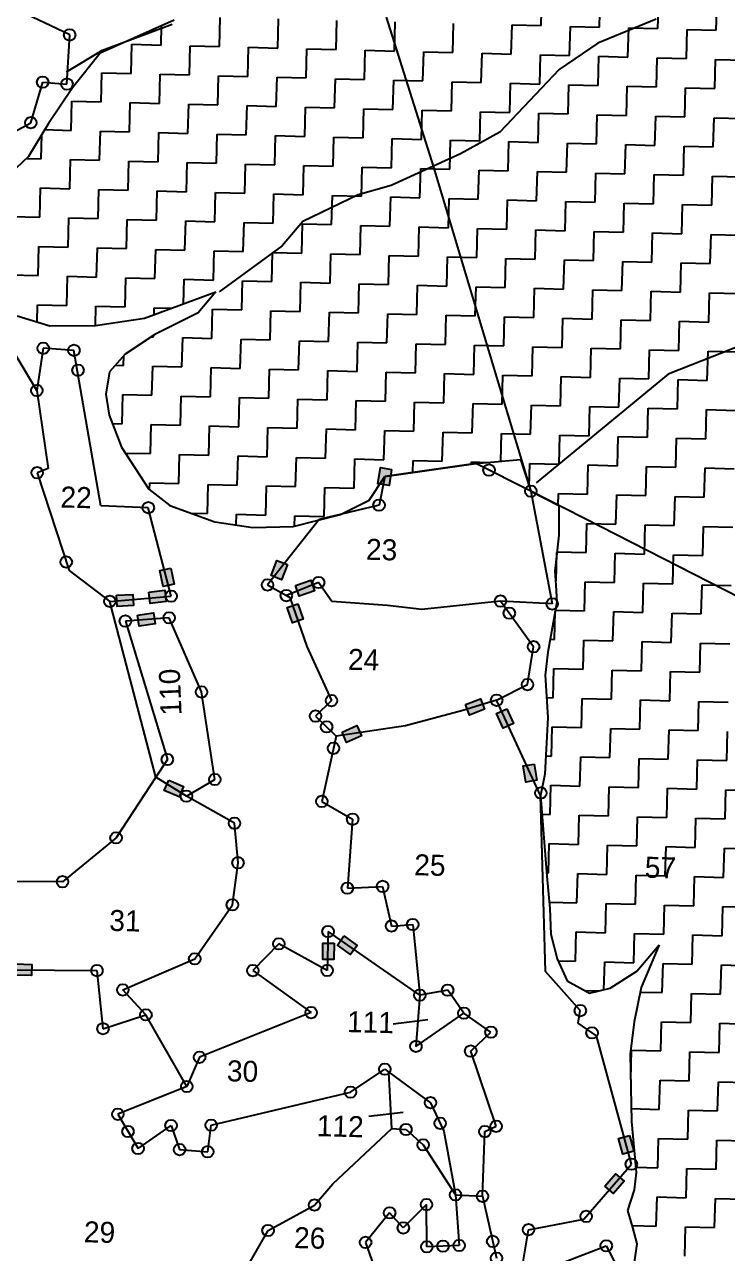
# Model space of a CAD drawing. Header units: metres. Extents: x 295068 to 298038, y 2018465 to 2021372.
# Drawn here: x 296650 to 296952, y 2020341 to 2020870 of the extents above; entities that cross this region are included whole.
import ezdxf
from ezdxf.enums import TextEntityAlignment as Align

# ---------------------------------------------------------------- set-up
doc = ezdxf.new("R2010")
doc.units = ezdxf.units.M
doc.header["$MEASUREMENT"] = 0
for name, color, linetype in [('LINE_WATER', 4, 'Continuous'), ('POLY_HATCH', 12, 'Continuous'), ('POLY_PARCEL', 6, 'Continuous'), ('TEXT_PARCEL', 7, 'Continuous')]:
    doc.layers.add(name, color=color, linetype=linetype)
doc.styles.get("Standard").update_dxf_attribs({"font": 'simplex.shx'})
doc.styles.add('TEXT_MAP', font='', dxfattribs={"height": 2.5})
doc.styles.get('TEXT_MAP').set_extended_font_data('Kruti Dev 050')
doc.dimstyles.get("Standard").update_dxf_attribs({"dimtxt": 0.18, "dimasz": 0.18, "dimexe": 0.18, "dimexo": 0.0625, "dimgap": 0.09, "dimtad": 0, "dimtih": 1, "dimtoh": 1, "dimdec": 4, "dimzin": 0, "dimdsep": 46, "dimtxsty": 'Standard', "dimcen": 0.09, "dimadec": 0, "dimazin": 0, "dimtfac": 1, "dimtdec": 4, "dimtofl": 0, "dimtmove": 0, "dimatfit": 3, "dimfxl": 1, "dimtolj": 1, "dimtzin": 0, "dimarcsym": 0})

msp = doc.modelspace()

# ---------------------------------------------------------------- hatches: boundary and pattern name
for points in [[(296801.8, 2020672.24), (296806.58, 2020671.49), (296807.67, 2020678.4), (296802.89, 2020679.15)], [(296755.82, 2020632.64), (296760.34, 2020630.9), (296762.86, 2020637.43), (296758.34, 2020639.17)], [(296709.31, 2020627.98), (296714.06, 2020628.94), (296712.67, 2020635.8), (296707.93, 2020634.84)], [(296710.63, 2020621.52), (296710.07, 2020626.32), (296703.12, 2020625.51), (296703.68, 2020620.7)], [(296774.49, 2020626.17), (296772.89, 2020630.74), (296766.28, 2020628.42), (296767.89, 2020623.86)], [(296696.54, 2020619.75), (296696.25, 2020624.59), (296689.27, 2020624.17), (296689.55, 2020619.34)], [(296705.88, 2020611.86), (296705.17, 2020616.65), (296698.25, 2020615.63), (296698.95, 2020610.84)], [(296765.09, 2020612.3), (296769.66, 2020613.89), (296767.36, 2020620.5), (296762.79, 2020618.91)], [(296847.72, 2020575.13), (296845.99, 2020579.65), (296839.45, 2020577.15), (296841.18, 2020572.62)], [(296855.79, 2020566.97), (296860.18, 2020568.99), (296857.26, 2020575.35), (296852.87, 2020573.33)], [(296794.69, 2020563.62), (296792.78, 2020568.07), (296786.35, 2020565.32), (296788.25, 2020560.87)], [(296865.49, 2020543.79), (296870.27, 2020544.57), (296869.15, 2020551.48), (296864.37, 2020550.7)], [(296716.24, 2020537.42), (296718.15, 2020541.87), (296711.72, 2020544.63), (296709.81, 2020540.18)], [(296778.04, 2020467.39), (296782.88, 2020467.34), (296782.96, 2020474.34), (296778.12, 2020474.39)], [(296790.05, 2020469.49), (296792.87, 2020473.42), (296787.19, 2020477.5), (296784.37, 2020473.56)], [(296652.59, 2020460.42), (296652.73, 2020465.26), (296645.73, 2020465.46), (296645.59, 2020460.62)], [(296907.26, 2020383.52), (296911.93, 2020384.79), (296910.1, 2020391.54), (296905.43, 2020390.27)], [(296907.77, 2020371.89), (296904.11, 2020375.07), (296899.53, 2020369.78), (296903.18, 2020366.61)]]:
    msp.add_hatch(color=256).paths.add_polyline_path(points)

# ---------------------------------------------------------------- linework, layer by layer
for points in [[(296807.67, 2020678.4), (296806.58, 2020671.49), (296801.8, 2020672.24), (296802.89, 2020679.15)], [(296762.86, 2020637.43), (296760.34, 2020630.9), (296755.82, 2020632.64), (296758.34, 2020639.17)], [(296712.67, 2020635.8), (296714.06, 2020628.94), (296709.31, 2020627.98), (296707.93, 2020634.84)], [(296703.12, 2020625.51), (296710.07, 2020626.32), (296710.63, 2020621.52), (296703.68, 2020620.7)], [(296766.28, 2020628.42), (296772.89, 2020630.74), (296774.49, 2020626.17), (296767.89, 2020623.86)], [(296689.27, 2020624.17), (296696.25, 2020624.59), (296696.54, 2020619.75), (296689.55, 2020619.34)], [(296698.25, 2020615.63), (296705.17, 2020616.65), (296705.88, 2020611.86), (296698.95, 2020610.84)], [(296767.36, 2020620.5), (296769.66, 2020613.89), (296765.09, 2020612.3), (296762.79, 2020618.91)], [(296839.45, 2020577.15), (296845.99, 2020579.65), (296847.72, 2020575.13), (296841.18, 2020572.62)], [(296857.26, 2020575.35), (296860.18, 2020568.99), (296855.79, 2020566.97), (296852.87, 2020573.33)], [(296786.35, 2020565.32), (296792.78, 2020568.07), (296794.69, 2020563.62), (296788.25, 2020560.87)], [(296869.15, 2020551.48), (296870.27, 2020544.57), (296865.49, 2020543.79), (296864.37, 2020550.7)], [(296711.72, 2020544.63), (296718.15, 2020541.87), (296716.24, 2020537.42), (296709.81, 2020540.18)], [(296782.96, 2020474.34), (296782.88, 2020467.34), (296778.04, 2020467.39), (296778.12, 2020474.39)], [(296787.19, 2020477.5), (296792.87, 2020473.42), (296790.05, 2020469.49), (296784.37, 2020473.56)], [(296645.73, 2020465.46), (296652.73, 2020465.26), (296652.59, 2020460.42), (296645.59, 2020460.62)], [(296910.1, 2020391.54), (296911.93, 2020384.79), (296907.26, 2020383.52), (296905.43, 2020390.27)], [(296899.53, 2020369.78), (296904.11, 2020375.07), (296907.77, 2020371.89), (296903.18, 2020366.61)]]:
    msp.add_lwpolyline(points, close=True)
for centre in [(296669.09, 2020865.43), (296657.47, 2020845.09), (296667.92, 2020844.28), (296652.39, 2020827.66), (296657.71, 2020730.52), (296670.93, 2020729.64), (296672.67, 2020721.07), (296654.93, 2020712.34), (296655.08, 2020676.96), (296849.66, 2020678.1), (296867.62, 2020668.99), (296702.93, 2020661.9), (296802.29, 2020662.97), (296667.61, 2020638.51), (296776.28, 2020629.69), (296712.79, 2020623.83), (296754.28, 2020628.63), (296762.38, 2020624.06), (296686.41, 2020621.58), (296854.58, 2020621.71), (296876.83, 2020620.46), (296693.08, 2020613.08), (296711.9, 2020614.47), (296858.39, 2020616.46), (296868.83, 2020602.04), (296725.86, 2020582.56), (296866.23, 2020585.72), (296781.81, 2020578.85), (296852.93, 2020578.98), (296774.96, 2020572.18), (296779.71, 2020567.52), (296782.7, 2020558.31), (296711.14, 2020553.48), (296731.56, 2020544.85), (296871.95, 2020539.06), (296719.34, 2020537.69), (296777.66, 2020535.46), (296740.04, 2020526.02), (296790.93, 2020527.74), (296689.07, 2020519.74), (296741.57, 2020509.03), (296665.97, 2020500.87), (296788.65, 2020498.12), (296803.83, 2020498.86), (296739.14, 2020490.93), (296807.64, 2020481.8), (296816.8, 2020482.43), (296780.33, 2020479.43), (296780.33, 2020479.43), (296759.14, 2020474.15), (296722.94, 2020467.67), (296680.85, 2020462.59), (296747.98, 2020462.6), (296779.95, 2020462.68), (296692, 2020454.26), (296819.87, 2020452.03), (296831.84, 2020454.18), (296773.08, 2020444.5), (296838.86, 2020444.3), (296888.96, 2020445.36), (296701.92, 2020443.55), (296683.43, 2020437.59), (296850.49, 2020436.09), (296894.01, 2020435.81), (296818.18, 2020429.99), (296841.76, 2020427.97), (296725.02, 2020425.29), (296804.8, 2020420.17), (296719.54, 2020412.71), (296789.98, 2020410.25), (296824.44, 2020405.73), (296689.81, 2020400.75), (296730.03, 2020396.08), (296828.59, 2020396.87), (296694.21, 2020393.3), (296712.74, 2020395.92), (296813.9, 2020394.16), (296847.84, 2020393.28), (296852.75, 2020395.58), (296698.53, 2020385.99), (296716.41, 2020385.53), (296821.31, 2020387.61), (296728.52, 2020384.61), (296910.93, 2020379.24), (296835.24, 2020366.08), (296846.82, 2020365.44), (296774.49, 2020361.68), (296822.7, 2020361.86), (296806.84, 2020358.33), (296891.45, 2020356.78), (296754.5, 2020350.68), (296812.74, 2020351.81), (296866.63, 2020351.06), (296796.5, 2020345.57), (296822.84, 2020343.68), (296829.82, 2020343.95), (296836.8, 2020344.23), (296851.25, 2020346.02), (296900.13, 2020344.08), (296852.89, 2020338.82)]:
    msp.add_circle(centre, 2.48)
at = {"layer": 'LINE_WATER'}
for p, q in [((296683.27, 2020858.85), (296713.2, 2020870.11)), ((296921.6, 2020872.21), (296896.51, 2020861.9)), ((296667.72, 2020849.54), (296683.27, 2020858.85)), ((296896.51, 2020861.9), (296879.85, 2020850.6)), ((296879.85, 2020850.6), (296854.32, 2020823.58)), ((296854.32, 2020823.58), (296837.34, 2020814.21)), ((296837.34, 2020814.21), (296807.54, 2020800.56)), ((296793.28, 2020796.57), (296769.5, 2020785.16)), ((296807.54, 2020800.56), (296793.28, 2020796.57)), ((296769.5, 2020785.16), (296760.61, 2020774.62)), ((296760.61, 2020774.62), (296733.5, 2020754.89)), ((296968.48, 2020735.91), (296926.8, 2020719.33)), ((296926.8, 2020719.33), (296869.97, 2020672.56))]:
    msp.add_line(p, q, dxfattribs=at)
at = {"layer": 'POLY_HATCH', "linetype": 'Continuous'}
for p, q in [((296872.11, 2020869.45), (296872.43, 2020882.01)), ((296897.24, 2020868.8), (296897.56, 2020881.36)), ((296922.37, 2020868.15), (296922.7, 2020880.72)), ((296947.51, 2020867.5), (296947.83, 2020880.07)), ((296708.41, 2020861.09), (296708.63, 2020869.38)), ((296733.55, 2020860.44), (296733.87, 2020873.01)), ((296758.68, 2020859.8), (296759.01, 2020872.36)), ((296783.82, 2020859.15), (296784.14, 2020871.71)), ((296808.95, 2020858.5), (296809.27, 2020871.07)), ((296834.08, 2020857.85), (296834.41, 2020870.42)), ((296859.22, 2020857.2), (296859.54, 2020869.77)), ((296859.54, 2020869.77), (296872.11, 2020869.45)), ((296884.35, 2020856.55), (296884.67, 2020869.12)), ((296884.67, 2020869.12), (296897.24, 2020868.8)), ((296909.48, 2020855.91), (296909.81, 2020868.47)), ((296909.81, 2020868.47), (296922.37, 2020868.15)), ((296934.62, 2020855.26), (296934.94, 2020867.82)), ((296934.94, 2020867.82), (296947.51, 2020867.5)), ((296695.52, 2020848.85), (296695.85, 2020861.42)), ((296695.85, 2020861.42), (296708.41, 2020861.09)), ((296720.66, 2020848.2), (296720.98, 2020860.77)), ((296720.98, 2020860.77), (296733.55, 2020860.44)), ((296745.79, 2020847.55), (296746.12, 2020860.12)), ((296746.12, 2020860.12), (296758.68, 2020859.8)), ((296770.92, 2020846.9), (296771.25, 2020859.47)), ((296771.25, 2020859.47), (296783.82, 2020859.15)), ((296796.06, 2020846.26), (296796.38, 2020858.82)), ((296796.38, 2020858.82), (296808.95, 2020858.5)), ((296821.19, 2020845.61), (296821.52, 2020858.18)), ((296821.52, 2020858.18), (296834.08, 2020857.85)), ((296846.32, 2020844.96), (296846.65, 2020857.53)), ((296846.65, 2020857.53), (296859.22, 2020857.2)), ((296871.46, 2020844.31), (296871.78, 2020856.88)), ((296871.78, 2020856.88), (296884.35, 2020856.55)), ((296896.59, 2020843.66), (296896.92, 2020856.23)), ((296896.92, 2020856.23), (296909.48, 2020855.91)), ((296921.72, 2020843.02), (296922.05, 2020855.58)), ((296922.05, 2020855.58), (296934.62, 2020855.26)), ((296946.86, 2020842.37), (296947.18, 2020854.93)), ((296947.18, 2020854.93), (296959.75, 2020854.61)), ((296682.63, 2020836.61), (296682.96, 2020849.17)), ((296682.96, 2020849.17), (296695.52, 2020848.85)), ((296707.77, 2020835.96), (296708.09, 2020848.53)), ((296708.09, 2020848.53), (296720.66, 2020848.2)), ((296732.9, 2020835.31), (296733.22, 2020847.88)), ((296733.22, 2020847.88), (296745.79, 2020847.55)), ((296758.03, 2020834.66), (296758.36, 2020847.23)), ((296758.36, 2020847.23), (296770.92, 2020846.9)), ((296783.17, 2020834.01), (296783.49, 2020846.58)), ((296783.49, 2020846.58), (296796.06, 2020846.26)), ((296808.3, 2020833.37), (296808.62, 2020845.93)), ((296808.62, 2020845.93), (296821.19, 2020845.61)), ((296833.43, 2020832.72), (296833.76, 2020845.28)), ((296833.76, 2020845.28), (296846.32, 2020844.96)), ((296858.57, 2020832.07), (296858.89, 2020844.64)), ((296858.89, 2020844.64), (296871.46, 2020844.31)), ((296883.7, 2020831.42), (296884.02, 2020843.99)), ((296884.02, 2020843.99), (296896.59, 2020843.66)), ((296908.83, 2020830.77), (296909.16, 2020843.34)), ((296909.16, 2020843.34), (296921.72, 2020843.02)), ((296933.97, 2020830.12), (296934.29, 2020842.69)), ((296934.29, 2020842.69), (296946.86, 2020842.37)), ((296669.74, 2020824.36), (296670.07, 2020836.93)), ((296670.07, 2020836.93), (296682.63, 2020836.61)), ((296694.88, 2020823.72), (296695.2, 2020836.28)), ((296695.2, 2020836.28), (296707.77, 2020835.96)), ((296720.01, 2020823.07), (296720.33, 2020835.63)), ((296720.33, 2020835.63), (296732.9, 2020835.31)), ((296745.14, 2020822.42), (296745.47, 2020834.99)), ((296745.47, 2020834.99), (296758.03, 2020834.66)), ((296770.28, 2020821.77), (296770.6, 2020834.34)), ((296770.6, 2020834.34), (296783.17, 2020834.01)), ((296795.41, 2020821.12), (296795.73, 2020833.69)), ((296795.73, 2020833.69), (296808.3, 2020833.37)), ((296820.54, 2020820.47), (296820.87, 2020833.04)), ((296820.87, 2020833.04), (296833.43, 2020832.72)), ((296845.68, 2020819.83), (296846, 2020832.39)), ((296846, 2020832.39), (296858.57, 2020832.07)), ((296870.81, 2020819.18), (296871.13, 2020831.75)), ((296871.13, 2020831.75), (296883.7, 2020831.42)), ((296895.94, 2020818.53), (296896.27, 2020831.1)), ((296896.27, 2020831.1), (296908.83, 2020830.77)), ((296921.08, 2020817.88), (296921.4, 2020830.45)), ((296921.4, 2020830.45), (296933.97, 2020830.12)), ((296946.21, 2020817.23), (296946.53, 2020829.8)), ((296946.53, 2020829.8), (296959.1, 2020829.48)), ((296656.85, 2020812.12), (296657.12, 2020822.55)), ((296658.39, 2020824.66), (296669.74, 2020824.36)), ((296681.99, 2020811.47), (296682.31, 2020824.04)), ((296682.31, 2020824.04), (296694.88, 2020823.72)), ((296707.12, 2020810.83), (296707.44, 2020823.39)), ((296707.44, 2020823.39), (296720.01, 2020823.07)), ((296732.25, 2020810.18), (296732.58, 2020822.74)), ((296732.58, 2020822.74), (296745.14, 2020822.42)), ((296757.39, 2020809.53), (296757.71, 2020822.1)), ((296757.71, 2020822.1), (296770.28, 2020821.77)), ((296782.52, 2020808.88), (296782.84, 2020821.45)), ((296782.84, 2020821.45), (296795.41, 2020821.12)), ((296807.65, 2020808.23), (296807.98, 2020820.8)), ((296807.98, 2020820.8), (296820.54, 2020820.47)), ((296832.79, 2020807.58), (296833.11, 2020820.15)), ((296833.11, 2020820.15), (296845.68, 2020819.83)), ((296857.92, 2020806.94), (296858.24, 2020819.5)), ((296858.24, 2020819.5), (296870.81, 2020819.18)), ((296883.05, 2020806.29), (296883.38, 2020818.85)), ((296883.38, 2020818.85), (296895.94, 2020818.53)), ((296908.19, 2020805.64), (296908.51, 2020818.21)), ((296908.51, 2020818.21), (296921.08, 2020817.88)), ((296933.32, 2020804.99), (296933.64, 2020817.56)), ((296933.64, 2020817.56), (296946.21, 2020817.23)), ((296650.56, 2020812.28), (296656.85, 2020812.12)), ((296669.09, 2020799.23), (296669.42, 2020811.8)), ((296669.42, 2020811.8), (296681.99, 2020811.47)), ((296694.23, 2020798.58), (296694.55, 2020811.15)), ((296694.55, 2020811.15), (296707.12, 2020810.83)), ((296719.36, 2020797.93), (296719.69, 2020810.5)), ((296719.69, 2020810.5), (296732.25, 2020810.18)), ((296744.49, 2020797.29), (296744.82, 2020809.85)), ((296744.82, 2020809.85), (296757.39, 2020809.53)), ((296769.63, 2020796.64), (296769.95, 2020809.2)), ((296769.95, 2020809.2), (296782.52, 2020808.88)), ((296794.76, 2020795.99), (296795.09, 2020808.56)), ((296795.09, 2020808.56), (296807.65, 2020808.23)), ((296819.89, 2020795.34), (296820.22, 2020807.91)), ((296820.22, 2020807.91), (296832.79, 2020807.58)), ((296845.03, 2020794.69), (296845.35, 2020807.26)), ((296845.35, 2020807.26), (296857.92, 2020806.94)), ((296870.16, 2020794.05), (296870.49, 2020806.61)), ((296870.49, 2020806.61), (296883.05, 2020806.29)), ((296895.3, 2020793.4), (296895.62, 2020805.96)), ((296895.62, 2020805.96), (296908.19, 2020805.64)), ((296920.43, 2020792.75), (296920.75, 2020805.32)), ((296920.75, 2020805.32), (296933.32, 2020804.99)), ((296945.56, 2020792.1), (296945.89, 2020804.67)), ((296945.89, 2020804.67), (296958.45, 2020804.34)), ((296656.2, 2020786.99), (296656.53, 2020799.55)), ((296656.53, 2020799.55), (296669.09, 2020799.23)), ((296681.34, 2020786.34), (296681.66, 2020798.91)), ((296681.66, 2020798.91), (296694.23, 2020798.58)), ((296706.47, 2020785.69), (296706.79, 2020798.26)), ((296706.79, 2020798.26), (296719.36, 2020797.93)), ((296731.6, 2020785.04), (296731.93, 2020797.61)), ((296731.93, 2020797.61), (296744.49, 2020797.29)), ((296756.74, 2020784.4), (296757.06, 2020796.96)), ((296757.06, 2020796.96), (296769.63, 2020796.64)), ((296781.87, 2020783.75), (296782.19, 2020796.31)), ((296782.19, 2020796.31), (296794.76, 2020795.99)), ((296807, 2020783.1), (296807.33, 2020795.67)), ((296807.33, 2020795.67), (296819.89, 2020795.34)), ((296832.14, 2020782.45), (296832.46, 2020795.02)), ((296832.46, 2020795.02), (296845.03, 2020794.69)), ((296857.27, 2020781.8), (296857.59, 2020794.37)), ((296857.59, 2020794.37), (296870.16, 2020794.05)), ((296882.4, 2020781.15), (296882.73, 2020793.72)), ((296882.73, 2020793.72), (296895.3, 2020793.4)), ((296907.54, 2020780.51), (296907.86, 2020793.07)), ((296907.86, 2020793.07), (296920.43, 2020792.75)), ((296932.67, 2020779.86), (296933, 2020792.42)), ((296933, 2020792.42), (296945.56, 2020792.1)), ((296643.64, 2020787.31), (296656.2, 2020786.99)), ((296668.45, 2020774.1), (296668.77, 2020786.66)), ((296668.77, 2020786.66), (296681.34, 2020786.34)), ((296693.58, 2020773.45), (296693.9, 2020786.02)), ((296693.9, 2020786.02), (296706.47, 2020785.69)), ((296718.71, 2020772.8), (296719.04, 2020785.37)), ((296719.04, 2020785.37), (296731.6, 2020785.04)), ((296743.85, 2020772.15), (296744.17, 2020784.72)), ((296744.17, 2020784.72), (296756.74, 2020784.4)), ((296768.98, 2020771.5), (296769.3, 2020784.07)), ((296769.3, 2020784.07), (296781.87, 2020783.75)), ((296794.11, 2020770.86), (296794.44, 2020783.42)), ((296794.44, 2020783.42), (296807, 2020783.1)), ((296819.25, 2020770.21), (296819.57, 2020782.77)), ((296819.57, 2020782.77), (296832.14, 2020782.45)), ((296844.38, 2020769.56), (296844.7, 2020782.13)), ((296844.7, 2020782.13), (296857.27, 2020781.8)), ((296869.51, 2020768.91), (296869.84, 2020781.48)), ((296869.84, 2020781.48), (296882.4, 2020781.15)), ((296894.65, 2020768.26), (296894.97, 2020780.83)), ((296894.97, 2020780.83), (296907.54, 2020780.51)), ((296919.78, 2020767.62), (296920.1, 2020780.18)), ((296920.1, 2020780.18), (296932.67, 2020779.86)), ((296944.91, 2020766.97), (296945.24, 2020779.53)), ((296945.24, 2020779.53), (296957.8, 2020779.21)), ((296655.56, 2020761.85), (296655.88, 2020774.42)), ((296655.88, 2020774.42), (296668.45, 2020774.1)), ((296680.69, 2020761.21), (296681.01, 2020773.77)), ((296681.01, 2020773.77), (296693.58, 2020773.45)), ((296705.82, 2020760.56), (296706.15, 2020773.12)), ((296706.15, 2020773.12), (296718.71, 2020772.8)), ((296730.96, 2020759.91), (296731.28, 2020772.48)), ((296731.28, 2020772.48), (296743.85, 2020772.15)), ((296756.09, 2020759.26), (296756.41, 2020771.83)), ((296756.41, 2020771.83), (296768.98, 2020771.5)), ((296781.22, 2020758.61), (296781.55, 2020771.18)), ((296781.55, 2020771.18), (296794.11, 2020770.86)), ((296806.36, 2020757.97), (296806.68, 2020770.53)), ((296806.68, 2020770.53), (296819.25, 2020770.21)), ((296831.49, 2020757.32), (296831.81, 2020769.88)), ((296831.81, 2020769.88), (296844.38, 2020769.56)), ((296856.62, 2020756.67), (296856.95, 2020769.24)), ((296856.95, 2020769.24), (296869.51, 2020768.91)), ((296881.76, 2020756.02), (296882.08, 2020768.59)), ((296882.08, 2020768.59), (296894.65, 2020768.26)), ((296906.89, 2020755.37), (296907.21, 2020767.94)), ((296907.21, 2020767.94), (296919.78, 2020767.62)), ((296932.02, 2020754.72), (296932.35, 2020767.29)), ((296932.35, 2020767.29), (296944.91, 2020766.97)), ((296642.99, 2020762.18), (296655.56, 2020761.85)), ((296667.8, 2020748.96), (296668.12, 2020761.53)), ((296668.12, 2020761.53), (296680.69, 2020761.21)), ((296692.93, 2020748.32), (296693.26, 2020760.88)), ((296693.26, 2020760.88), (296705.82, 2020760.56)), ((296718.12, 2020749.67), (296718.39, 2020760.23)), ((296718.39, 2020760.23), (296730.96, 2020759.91)), ((296743.2, 2020747.02), (296743.52, 2020759.59)), ((296743.52, 2020759.59), (296756.09, 2020759.26)), ((296768.33, 2020746.37), (296768.66, 2020758.94)), ((296768.66, 2020758.94), (296781.22, 2020758.61)), ((296793.47, 2020745.72), (296793.79, 2020758.29)), ((296793.79, 2020758.29), (296806.36, 2020757.97)), ((296818.6, 2020745.07), (296818.92, 2020757.64)), ((296818.92, 2020757.64), (296831.49, 2020757.32)), ((296843.73, 2020744.43), (296844.06, 2020756.99)), ((296844.06, 2020756.99), (296856.62, 2020756.67)), ((296868.87, 2020743.78), (296869.19, 2020756.34)), ((296869.19, 2020756.34), (296881.76, 2020756.02)), ((296894, 2020743.13), (296894.32, 2020755.7)), ((296894.32, 2020755.7), (296906.89, 2020755.37)), ((296919.13, 2020742.48), (296919.46, 2020755.05)), ((296919.46, 2020755.05), (296932.02, 2020754.72)), ((296944.27, 2020741.83), (296944.59, 2020754.4)), ((296944.59, 2020754.4), (296957.16, 2020754.08)), ((296655.04, 2020741.93), (296655.23, 2020749.29)), ((296655.23, 2020749.29), (296667.8, 2020748.96)), ((296680.15, 2020740.29), (296680.36, 2020748.64)), ((296680.36, 2020748.64), (296692.93, 2020748.32)), ((296705.42, 2020744.95), (296705.5, 2020747.99)), ((296705.5, 2020747.99), (296713.06, 2020747.8)), ((296730.31, 2020734.78), (296730.63, 2020747.34)), ((296730.63, 2020747.34), (296743.2, 2020747.02)), ((296755.44, 2020734.13), (296755.76, 2020746.7)), ((296755.76, 2020746.7), (296768.33, 2020746.37)), ((296780.57, 2020733.48), (296780.9, 2020746.05)), ((296780.9, 2020746.05), (296793.47, 2020745.72)), ((296805.71, 2020732.83), (296806.03, 2020745.4)), ((296806.03, 2020745.4), (296818.6, 2020745.07)), ((296830.84, 2020732.18), (296831.17, 2020744.75)), ((296831.17, 2020744.75), (296843.73, 2020744.43)), ((296855.97, 2020731.54), (296856.3, 2020744.1)), ((296856.3, 2020744.1), (296868.87, 2020743.78)), ((296881.11, 2020730.89), (296881.43, 2020743.45)), ((296881.43, 2020743.45), (296894, 2020743.13)), ((296906.24, 2020730.24), (296906.57, 2020742.81)), ((296906.57, 2020742.81), (296919.13, 2020742.48)), ((296931.37, 2020729.59), (296931.7, 2020742.16)), ((296931.7, 2020742.16), (296944.27, 2020741.83)), ((296704.3, 2020735.45), (296705.17, 2020735.42)), ((296705.17, 2020735.42), (296705.19, 2020736.04)), ((296717.42, 2020722.53), (296717.74, 2020735.1)), ((296717.74, 2020735.1), (296730.31, 2020734.78)), ((296742.55, 2020721.89), (296742.87, 2020734.45)), ((296742.87, 2020734.45), (296755.44, 2020734.13)), ((296767.68, 2020721.24), (296768.01, 2020733.8)), ((296768.01, 2020733.8), (296780.57, 2020733.48)), ((296792.82, 2020720.59), (296793.14, 2020733.16)), ((296793.14, 2020733.16), (296805.71, 2020732.83)), ((296817.95, 2020719.94), (296818.27, 2020732.51)), ((296818.27, 2020732.51), (296830.84, 2020732.18)), ((296843.08, 2020719.29), (296843.41, 2020731.86)), ((296843.41, 2020731.86), (296855.97, 2020731.54)), ((296692.28, 2020723.18), (296692.39, 2020727.23)), ((296868.22, 2020718.64), (296868.54, 2020731.21)), ((296868.54, 2020731.21), (296881.11, 2020730.89)), ((296893.35, 2020718), (296893.67, 2020730.56)), ((296893.67, 2020730.56), (296906.24, 2020730.24)), ((296918.48, 2020717.35), (296918.81, 2020729.92)), ((296918.81, 2020729.92), (296931.37, 2020729.59)), ((296943.62, 2020716.7), (296943.94, 2020729.27)), ((296943.94, 2020729.27), (296956.51, 2020728.94)), ((296688.83, 2020723.27), (296692.28, 2020723.18)), ((296704.53, 2020710.29), (296704.85, 2020722.86)), ((296704.85, 2020722.86), (296717.42, 2020722.53)), ((296729.66, 2020709.64), (296729.98, 2020722.21)), ((296729.98, 2020722.21), (296742.55, 2020721.89)), ((296754.79, 2020709), (296755.12, 2020721.56)), ((296755.12, 2020721.56), (296767.68, 2020721.24)), ((296779.93, 2020708.35), (296780.25, 2020720.91)), ((296780.25, 2020720.91), (296792.82, 2020720.59)), ((296805.06, 2020707.7), (296805.38, 2020720.27)), ((296805.38, 2020720.27), (296817.95, 2020719.94)), ((296830.19, 2020707.05), (296830.52, 2020719.62)), ((296830.52, 2020719.62), (296843.08, 2020719.29)), ((296855.33, 2020706.4), (296855.65, 2020718.97)), ((296855.65, 2020718.97), (296868.22, 2020718.64)), ((296880.46, 2020705.75), (296880.78, 2020718.32)), ((296880.78, 2020718.32), (296893.35, 2020718)), ((296905.59, 2020705.11), (296905.92, 2020717.67)), ((296905.92, 2020717.67), (296918.48, 2020717.35)), ((296930.73, 2020704.46), (296931.05, 2020717.02)), ((296931.05, 2020717.02), (296943.62, 2020716.7)), ((296691.63, 2020698.05), (296691.96, 2020710.62)), ((296691.96, 2020710.62), (296704.53, 2020710.29)), ((296716.77, 2020697.4), (296717.09, 2020709.97)), ((296717.09, 2020709.97), (296729.66, 2020709.64)), ((296741.9, 2020696.75), (296742.23, 2020709.32)), ((296742.23, 2020709.32), (296754.79, 2020709)), ((296767.04, 2020696.1), (296767.36, 2020708.67)), ((296767.36, 2020708.67), (296779.93, 2020708.35)), ((296792.17, 2020695.46), (296792.49, 2020708.02)), ((296792.49, 2020708.02), (296805.06, 2020707.7)), ((296817.3, 2020694.81), (296817.63, 2020707.37)), ((296817.63, 2020707.37), (296830.19, 2020707.05)), ((296842.44, 2020694.16), (296842.76, 2020706.73)), ((296842.76, 2020706.73), (296855.33, 2020706.4)), ((296867.57, 2020693.51), (296867.89, 2020706.08)), ((296867.89, 2020706.08), (296880.46, 2020705.75)), ((296892.7, 2020692.86), (296893.03, 2020705.43)), ((296893.03, 2020705.43), (296905.59, 2020705.11)), ((296917.84, 2020692.22), (296918.16, 2020704.78)), ((296918.16, 2020704.78), (296930.73, 2020704.46)), ((296942.97, 2020691.57), (296943.29, 2020704.13)), ((296943.29, 2020704.13), (296955.86, 2020703.81)), ((296687.46, 2020698.16), (296691.63, 2020698.05)), ((296703.88, 2020685.16), (296704.2, 2020697.72)), ((296704.2, 2020697.72), (296716.77, 2020697.4)), ((296729.01, 2020684.51), (296729.34, 2020697.08)), ((296729.34, 2020697.08), (296741.9, 2020696.75)), ((296754.14, 2020683.86), (296754.47, 2020696.43)), ((296754.47, 2020696.43), (296767.04, 2020696.1)), ((296779.28, 2020683.21), (296779.6, 2020695.78)), ((296779.6, 2020695.78), (296792.17, 2020695.46)), ((296804.41, 2020682.57), (296804.74, 2020695.13)), ((296804.74, 2020695.13), (296817.3, 2020694.81)), ((296829.54, 2020681.92), (296829.87, 2020694.48)), ((296829.87, 2020694.48), (296842.44, 2020694.16)), ((296854.69, 2020681.89), (296855, 2020693.84)), ((296855, 2020693.84), (296867.57, 2020693.51)), ((296879.81, 2020680.62), (296880.14, 2020693.19)), ((296880.14, 2020693.19), (296892.7, 2020692.86)), ((296904.94, 2020679.97), (296905.27, 2020692.54)), ((296905.27, 2020692.54), (296917.84, 2020692.22)), ((296930.08, 2020679.32), (296930.4, 2020691.89)), ((296930.4, 2020691.89), (296942.97, 2020691.57)), ((296693.05, 2020685.44), (296703.88, 2020685.16)), ((296716.12, 2020672.27), (296716.44, 2020684.83)), ((296716.44, 2020684.83), (296729.01, 2020684.51)), ((296741.25, 2020671.62), (296741.58, 2020684.19)), ((296741.58, 2020684.19), (296754.14, 2020683.86)), ((296766.39, 2020670.97), (296766.71, 2020683.54)), ((296766.71, 2020683.54), (296779.28, 2020683.21)), ((296791.52, 2020670.32), (296791.84, 2020682.89)), ((296791.84, 2020682.89), (296804.41, 2020682.57)), ((296816.84, 2020677.06), (296816.98, 2020682.24)), ((296816.98, 2020682.24), (296829.54, 2020681.92)), ((296842.09, 2020680.7), (296842.11, 2020681.59)), ((296842.11, 2020681.59), (296849.14, 2020681.41)), ((296866.99, 2020670.92), (296867.24, 2020680.94)), ((296867.24, 2020680.94), (296879.81, 2020680.62)), ((296892.05, 2020667.73), (296892.38, 2020680.3)), ((296892.38, 2020680.3), (296904.94, 2020679.97)), ((296917.19, 2020667.08), (296917.51, 2020679.65)), ((296917.51, 2020679.65), (296930.08, 2020679.32)), ((296942.32, 2020666.43), (296942.65, 2020679)), ((296942.65, 2020679), (296955.21, 2020678.68)), ((296703.48, 2020669.7), (296703.55, 2020672.59)), ((296703.55, 2020672.59), (296716.12, 2020672.27)), ((296728.36, 2020659.38), (296728.69, 2020671.94)), ((296728.69, 2020671.94), (296741.25, 2020671.62)), ((296753.5, 2020658.73), (296753.82, 2020671.29)), ((296753.82, 2020671.29), (296766.39, 2020670.97)), ((296778.63, 2020658.08), (296778.95, 2020670.65)), ((296778.95, 2020670.65), (296791.52, 2020670.32)), ((296879.36, 2020663.03), (296879.49, 2020668.05)), ((296879.49, 2020668.05), (296892.05, 2020667.73)), ((296904.3, 2020654.84), (296904.62, 2020667.41)), ((296904.62, 2020667.41), (296917.19, 2020667.08)), ((296929.43, 2020654.19), (296929.75, 2020666.76)), ((296929.75, 2020666.76), (296942.32, 2020666.43)), ((296721.24, 2020659.56), (296728.36, 2020659.38)), ((296740.81, 2020654.46), (296740.93, 2020659.05)), ((296740.93, 2020659.05), (296753.5, 2020658.73)), ((296765.95, 2020653.96), (296766.06, 2020658.4)), ((296766.06, 2020658.4), (296778.63, 2020658.08)), ((296891.41, 2020642.6), (296891.73, 2020655.16)), ((296891.73, 2020655.16), (296904.3, 2020654.84)), ((296916.54, 2020641.95), (296916.86, 2020654.51)), ((296916.86, 2020654.51), (296929.43, 2020654.19)), ((296941.67, 2020641.3), (296942, 2020653.87)), ((296942, 2020653.87), (296954.56, 2020653.54)), ((296878.52, 2020630.35), (296878.83, 2020642.57)), ((296878.87, 2020642.92), (296891.41, 2020642.6)), ((296903.65, 2020629.71), (296903.97, 2020642.27)), ((296903.97, 2020642.27), (296916.54, 2020641.95)), ((296928.78, 2020629.06), (296929.11, 2020641.62)), ((296929.11, 2020641.62), (296941.67, 2020641.3)), ((296878.3, 2020630.36), (296878.52, 2020630.35)), ((296890.76, 2020617.46), (296891.08, 2020630.03)), ((296891.08, 2020630.03), (296903.65, 2020629.71)), ((296915.89, 2020616.81), (296916.22, 2020629.38)), ((296916.22, 2020629.38), (296928.78, 2020629.06)), ((296941.02, 2020616.17), (296941.35, 2020628.73)), ((296941.35, 2020628.73), (296953.92, 2020628.41)), ((296877.87, 2020605.22), (296878.18, 2020617.24)), ((296878.27, 2020617.78), (296890.76, 2020617.46)), ((296903, 2020604.57), (296903.32, 2020617.14)), ((296903.32, 2020617.14), (296915.89, 2020616.81)), ((296928.13, 2020603.92), (296928.46, 2020616.49)), ((296928.46, 2020616.49), (296941.02, 2020616.17)), ((296876.01, 2020605.27), (296877.87, 2020605.22)), ((296890.11, 2020592.33), (296890.43, 2020604.9)), ((296890.43, 2020604.9), (296903, 2020604.57)), ((296915.24, 2020591.68), (296915.57, 2020604.25)), ((296915.57, 2020604.25), (296928.13, 2020603.92)), ((296940.38, 2020591.03), (296940.7, 2020603.6)), ((296940.7, 2020603.6), (296953.27, 2020603.28)), ((296877.22, 2020580.09), (296877.54, 2020592.65)), ((296877.54, 2020592.65), (296890.11, 2020592.33)), ((296902.35, 2020579.44), (296902.68, 2020592.01)), ((296902.68, 2020592.01), (296915.24, 2020591.68)), ((296927.49, 2020578.79), (296927.81, 2020591.36)), ((296927.81, 2020591.36), (296940.38, 2020591.03)), ((296874.4, 2020580.16), (296877.22, 2020580.09)), ((296889.46, 2020567.2), (296889.79, 2020579.76)), ((296889.79, 2020579.76), (296902.35, 2020579.44)), ((296914.59, 2020566.55), (296914.92, 2020579.11)), ((296914.92, 2020579.11), (296927.49, 2020578.79)), ((296939.73, 2020565.9), (296940.05, 2020578.47)), ((296940.05, 2020578.47), (296952.62, 2020578.14)), ((296876.57, 2020554.95), (296876.89, 2020567.52)), ((296876.89, 2020567.52), (296889.46, 2020567.2)), ((296901.7, 2020554.31), (296902.03, 2020566.87)), ((296902.03, 2020566.87), (296914.59, 2020566.55)), ((296926.84, 2020553.66), (296927.16, 2020566.22)), ((296927.16, 2020566.22), (296939.73, 2020565.9)), ((296951.97, 2020553.01), (296952.29, 2020565.58)), ((296874.08, 2020555.02), (296876.57, 2020554.95)), ((296888.81, 2020542.06), (296889.14, 2020554.63)), ((296889.14, 2020554.63), (296901.7, 2020554.31)), ((296913.95, 2020541.41), (296914.27, 2020553.98)), ((296914.27, 2020553.98), (296926.84, 2020553.66)), ((296939.08, 2020540.77), (296939.4, 2020553.33)), ((296939.4, 2020553.33), (296951.97, 2020553.01)), ((296875.92, 2020529.82), (296876.25, 2020542.39)), ((296876.25, 2020542.39), (296888.81, 2020542.06)), ((296901.06, 2020529.17), (296901.38, 2020541.74)), ((296901.38, 2020541.74), (296913.95, 2020541.41)), ((296926.19, 2020528.52), (296926.51, 2020541.09)), ((296926.51, 2020541.09), (296939.08, 2020540.77)), ((296951.32, 2020527.88), (296951.65, 2020540.44)), ((296951.65, 2020540.44), (296964.21, 2020540.12)), ((296872.39, 2020529.91), (296875.92, 2020529.82)), ((296888.16, 2020516.93), (296888.49, 2020529.5)), ((296888.49, 2020529.5), (296901.06, 2020529.17)), ((296913.3, 2020516.28), (296913.62, 2020528.85)), ((296913.62, 2020528.85), (296926.19, 2020528.52)), ((296938.43, 2020515.63), (296938.76, 2020528.2)), ((296938.76, 2020528.2), (296951.32, 2020527.88)), ((296875.27, 2020504.69), (296875.6, 2020517.25)), ((296875.6, 2020517.25), (296888.16, 2020516.93)), ((296900.41, 2020504.04), (296900.73, 2020516.61)), ((296900.73, 2020516.61), (296913.3, 2020516.28)), ((296925.54, 2020503.39), (296925.87, 2020515.96)), ((296925.87, 2020515.96), (296938.43, 2020515.63)), ((296950.67, 2020502.74), (296951, 2020515.31)), ((296951, 2020515.31), (296963.57, 2020514.98)), ((296874.41, 2020504.71), (296875.27, 2020504.69)), ((296887.52, 2020491.8), (296887.84, 2020504.36)), ((296887.84, 2020504.36), (296900.41, 2020504.04)), ((296912.65, 2020491.15), (296912.97, 2020503.71)), ((296912.97, 2020503.71), (296925.54, 2020503.39)), ((296937.78, 2020490.5), (296938.11, 2020503.07)), ((296938.11, 2020503.07), (296950.67, 2020502.74)), ((296875.56, 2020492.1), (296887.52, 2020491.8)), ((296899.76, 2020478.91), (296900.08, 2020491.47)), ((296900.08, 2020491.47), (296912.65, 2020491.15)), ((296924.89, 2020478.26), (296925.22, 2020490.82)), ((296925.22, 2020490.82), (296937.78, 2020490.5)), ((296950.03, 2020477.61), (296950.35, 2020490.18)), ((296950.35, 2020490.18), (296962.92, 2020489.85)), ((296886.87, 2020466.66), (296887.19, 2020479.23)), ((296887.19, 2020479.23), (296899.76, 2020478.91)), ((296912, 2020466.01), (296912.33, 2020478.58)), ((296912.33, 2020478.58), (296924.89, 2020478.26)), ((296937.14, 2020465.37), (296937.46, 2020477.93)), ((296937.46, 2020477.93), (296950.03, 2020477.61)), ((296879.3, 2020466.86), (296886.87, 2020466.66)), ((296899.13, 2020454.37), (296899.44, 2020466.34)), ((296899.44, 2020466.34), (296912, 2020466.01)), ((296924.24, 2020453.12), (296924.57, 2020465.69)), ((296924.57, 2020465.69), (296937.14, 2020465.37)), ((296949.38, 2020452.48), (296949.7, 2020465.04)), ((296949.7, 2020465.04), (296962.27, 2020464.72)), ((296890.91, 2020453.98), (296896.79, 2020453.83)), ((296914.72, 2020453.37), (296924.24, 2020453.12)), ((296936.49, 2020440.23), (296936.81, 2020452.8)), ((296936.81, 2020452.8), (296949.38, 2020452.48)), ((296923.6, 2020427.99), (296923.92, 2020440.56)), ((296923.92, 2020440.56), (296936.49, 2020440.23)), ((296948.73, 2020427.34), (296949.05, 2020439.91)), ((296949.05, 2020439.91), (296961.62, 2020439.58)), ((296910.71, 2020415.75), (296911.03, 2020428.31)), ((296911.03, 2020428.31), (296923.6, 2020427.99)), ((296935.84, 2020415.1), (296936.16, 2020427.67)), ((296936.16, 2020427.67), (296948.73, 2020427.34)), ((296910.62, 2020415.75), (296910.71, 2020415.75)), ((296922.95, 2020402.86), (296923.27, 2020415.42)), ((296923.27, 2020415.42), (296935.84, 2020415.1)), ((296948.08, 2020402.21), (296948.41, 2020414.78)), ((296948.41, 2020414.78), (296960.97, 2020414.45)), ((296910.87, 2020403.17), (296922.95, 2020402.86)), ((296935.19, 2020389.97), (296935.51, 2020402.53)), ((296935.51, 2020402.53), (296948.08, 2020402.21)), ((296922.3, 2020377.72), (296922.62, 2020390.29)), ((296922.62, 2020390.29), (296935.19, 2020389.97)), ((296947.43, 2020377.07), (296947.76, 2020389.64)), ((296947.76, 2020389.64), (296960.32, 2020389.32)), ((296912.85, 2020377.97), (296922.3, 2020377.72)), ((296934.54, 2020364.83), (296934.87, 2020377.4)), ((296934.87, 2020377.4), (296947.43, 2020377.07)), ((296921.65, 2020352.59), (296921.98, 2020365.16)), ((296921.98, 2020365.16), (296934.54, 2020364.83)), ((296946.79, 2020351.94), (296947.11, 2020364.51)), ((296947.11, 2020364.51), (296959.68, 2020364.18)), ((296911.19, 2020352.86), (296921.65, 2020352.59)), ((296933.89, 2020339.7), (296934.22, 2020352.27)), ((296934.22, 2020352.27), (296946.79, 2020351.94))]:
    msp.add_line(p, q, dxfattribs=at)
at = {"layer": 'POLY_HATCH'}
for p, q in [((296714.11, 2020871.82), (296695.42, 2020863.5)), ((296695.42, 2020863.5), (296682.19, 2020857.59)), ((296682.19, 2020857.59), (296670.36, 2020842.69)), ((296670.36, 2020842.69), (296660.01, 2020827.34)), ((296660.01, 2020827.34), (296651.4, 2020813.08)), ((296651.4, 2020813.08), (296640.62, 2020802.85)), ((296701.33, 2020743.43), (296732.04, 2020754.85)), ((296732.04, 2020754.85), (296724.47, 2020745.86)), ((296646.48, 2020744.56), (296660.59, 2020740.22)), ((296680.21, 2020740.29), (296701.33, 2020743.43)), ((296724.47, 2020745.86), (296705.75, 2020736.41)), ((296660.59, 2020740.22), (296680.21, 2020740.29)), ((296705.75, 2020736.41), (296693.02, 2020727.93)), ((296693.02, 2020727.93), (296686.28, 2020720.44)), ((296686.28, 2020720.44), (296684.62, 2020710.83)), ((296684.62, 2020710.83), (296686.09, 2020701.7)), ((296686.09, 2020701.7), (296691.42, 2020687.93)), ((296691.42, 2020687.93), (296703.23, 2020669.9)), ((296804.73, 2020675.32), (296844, 2020680.97)), ((296844, 2020680.97), (296863.16, 2020682.61)), ((296863.16, 2020682.61), (296867.62, 2020668.99)), ((296798.07, 2020665.18), (296804.73, 2020675.32)), ((296703.23, 2020669.9), (296712.15, 2020662.85)), ((296867.62, 2020668.99), (296879.75, 2020662.83)), ((296785.68, 2020659.01), (296798.07, 2020665.18)), ((296712.15, 2020662.85), (296731.59, 2020655.82)), ((296765.37, 2020653.81), (296785.68, 2020659.01)), ((296879.75, 2020662.83), (296879.67, 2020650.1)), ((296731.59, 2020655.82), (296748.01, 2020653.41)), ((296748.01, 2020653.41), (296765.37, 2020653.81)), ((296879.67, 2020650.1), (296877.94, 2020634.58)), ((296877.94, 2020634.58), (296878.45, 2020628.61)), ((296878.45, 2020628.61), (296878.89, 2020621.17)), ((296878.89, 2020621.17), (296875.02, 2020599.75)), ((296875.02, 2020599.75), (296873.77, 2020589.84)), ((296873.77, 2020589.84), (296874.96, 2020571.6)), ((296874.96, 2020571.6), (296873.66, 2020547.13)), ((296873.66, 2020547.13), (296871.74, 2020538.02)), ((296871.74, 2020538.02), (296874.53, 2020503.22)), ((296874.53, 2020503.22), (296875.83, 2020489.27)), ((296875.83, 2020489.27), (296876.21, 2020478.34)), ((296876.21, 2020478.34), (296878.92, 2020467.67)), ((296913.31, 2020462.33), (296922.89, 2020473.67)), ((296922.89, 2020473.67), (296915.12, 2020455.32)), ((296878.92, 2020467.67), (296883.36, 2020458.13)), ((296901.85, 2020455), (296913.31, 2020462.33)), ((296883.36, 2020458.13), (296892.85, 2020452.92)), ((296892.85, 2020452.92), (296901.85, 2020455)), ((296915.12, 2020455.32), (296912.09, 2020440.5)), ((296912.09, 2020440.5), (296910.4, 2020426.64)), ((296910.4, 2020426.64), (296910.98, 2020397.65)), ((296910.98, 2020397.65), (296913.06, 2020375.74)), ((296913.06, 2020375.74), (296912.2, 2020368.14)), ((296912.2, 2020368.14), (296909.32, 2020359.28)), ((296909.32, 2020359.28), (296911.45, 2020351.94)), ((296911.45, 2020351.94), (296913.26, 2020344.94)), ((296913.26, 2020344.94), (296911.63, 2020333.06))]:
    msp.add_line(p, q, dxfattribs=at)
at = {"layer": 'POLY_PARCEL'}
for p, q in [((296669.09, 2020865.43), (296644.85, 2020876.92)), ((296805.42, 2020873.06), (296825.79, 2020808.5)), ((296667.92, 2020844.28), (296669.09, 2020865.43)), ((296652.39, 2020827.66), (296657.47, 2020845.09)), ((296657.47, 2020845.09), (296667.92, 2020844.28)), ((296620.81, 2020810.51), (296652.39, 2020827.66)), ((296825.79, 2020808.5), (296854.6, 2020712.35)), ((296654.93, 2020712.34), (296623.67, 2020764.67)), ((296657.71, 2020730.52), (296654.93, 2020712.34)), ((296670.93, 2020729.64), (296657.71, 2020730.52)), ((296682.56, 2020662.69), (296670.93, 2020729.64)), ((296654.93, 2020712.34), (296659.86, 2020678.73)), ((296854.6, 2020712.35), (296867.62, 2020668.99)), ((296844, 2020680.97), (296804.73, 2020675.32)), ((296867.62, 2020668.99), (296844, 2020680.97)), ((296659.86, 2020678.73), (296655.08, 2020676.96)), ((296655.08, 2020676.96), (296668.93, 2020634.9)), ((296804.73, 2020675.32), (296802.29, 2020662.97)), ((296867.62, 2020668.99), (296876.83, 2020620.46)), ((296897.74, 2020653.71), (296867.62, 2020668.99)), ((296702.93, 2020661.9), (296682.56, 2020662.69)), ((296712.79, 2020623.83), (296702.93, 2020661.9)), ((296802.29, 2020662.97), (296776.54, 2020656.83)), ((296776.54, 2020656.83), (296754.28, 2020628.63)), ((297073.61, 2020563.59), (296897.74, 2020653.71)), ((296668.93, 2020634.9), (296686.41, 2020621.58)), ((296754.28, 2020628.63), (296762.38, 2020624.06)), ((296776.28, 2020629.69), (296762.38, 2020624.06)), ((296781.97, 2020621.5), (296776.28, 2020629.69)), ((296686.41, 2020621.58), (296712.79, 2020623.83)), ((296706.17, 2020545.89), (296686.41, 2020621.58)), ((296762.38, 2020624.06), (296763.85, 2020623.23)), ((296763.85, 2020623.23), (296771.19, 2020602.14)), ((296805.95, 2020619.75), (296781.97, 2020621.5)), ((296854.58, 2020621.71), (296820.67, 2020618.03)), ((296876.83, 2020620.46), (296854.58, 2020621.71)), ((296868.83, 2020602.04), (296854.58, 2020621.71)), ((296820.67, 2020618.03), (296805.95, 2020619.75)), ((296711.9, 2020614.47), (296693.08, 2020613.08)), ((296693.08, 2020613.08), (296711.14, 2020553.48)), ((296725.86, 2020582.56), (296711.9, 2020614.47)), ((296771.19, 2020602.14), (296781.81, 2020578.85)), ((296866.23, 2020585.72), (296868.83, 2020602.04)), ((296852.93, 2020578.98), (296866.23, 2020585.72)), ((296731.56, 2020544.85), (296725.86, 2020582.56)), ((296781.81, 2020578.85), (296774.96, 2020572.18)), ((296852.93, 2020578.98), (296838.32, 2020574.53)), ((296871.74, 2020538.02), (296852.93, 2020578.98)), ((296838.32, 2020574.53), (296813.73, 2020567.93)), ((296774.96, 2020572.18), (296783.84, 2020563.47)), ((296813.73, 2020567.93), (296783.84, 2020563.47)), ((296783.84, 2020563.47), (296777.66, 2020535.46)), ((296711.14, 2020553.48), (296706.17, 2020545.89)), ((296706.17, 2020545.89), (296689.07, 2020519.74)), ((296719.34, 2020537.69), (296706.17, 2020545.89)), ((296706.17, 2020545.89), (296706.17, 2020545.89)), ((296719.34, 2020537.69), (296731.56, 2020544.85)), ((296740.04, 2020526.02), (296719.34, 2020537.69)), ((296873.94, 2020462.24), (296871.74, 2020538.02)), ((296777.66, 2020535.46), (296790.93, 2020527.74)), ((296741.57, 2020509.03), (296740.04, 2020526.02)), ((296790.93, 2020527.74), (296788.65, 2020498.12)), ((296689.07, 2020519.74), (296665.97, 2020500.87)), ((296739.14, 2020490.93), (296741.57, 2020509.03)), ((296665.97, 2020500.87), (296621.69, 2020500.94)), ((296788.65, 2020498.12), (296803.83, 2020498.86)), ((296803.83, 2020498.86), (296807.64, 2020481.8)), ((296722.94, 2020467.67), (296739.14, 2020490.93)), ((296780.33, 2020479.43), (296779.95, 2020462.68)), ((296819.87, 2020452.03), (296780.33, 2020479.43)), ((296807.64, 2020481.8), (296816.8, 2020482.43)), ((296816.8, 2020482.43), (296819.87, 2020452.03)), ((296759.14, 2020474.15), (296747.98, 2020462.6)), ((296779.95, 2020462.68), (296759.14, 2020474.15)), ((296692, 2020454.26), (296722.94, 2020467.67)), ((296644.36, 2020462.99), (296680.85, 2020462.59)), ((296680.85, 2020462.59), (296683.43, 2020437.59)), ((296747.98, 2020462.6), (296773.08, 2020444.5)), ((296888.96, 2020445.36), (296873.94, 2020462.24)), ((296701.92, 2020443.55), (296692, 2020454.26)), ((296819.87, 2020452.03), (296818.18, 2020429.99)), ((296831.84, 2020454.18), (296819.87, 2020452.03)), ((296838.86, 2020444.3), (296831.84, 2020454.18)), ((296683.43, 2020437.59), (296701.92, 2020443.55)), ((296719.54, 2020412.71), (296701.92, 2020443.55)), ((296773.08, 2020444.5), (296725.02, 2020425.29)), ((296818.18, 2020429.99), (296838.86, 2020444.3)), ((296850.49, 2020436.09), (296838.86, 2020444.3)), ((296888.02, 2020440.03), (296888.96, 2020445.36)), ((296841.76, 2020427.97), (296850.49, 2020436.09)), ((296895.93, 2020434.46), (296888.02, 2020440.03)), ((296910.93, 2020379.24), (296895.93, 2020434.46)), ((296725.02, 2020425.29), (296719.54, 2020412.71)), ((296852.75, 2020395.58), (296841.76, 2020427.97)), ((296789.98, 2020410.25), (296804.8, 2020420.17)), ((296804.8, 2020420.17), (296806.49, 2020418.92)), ((296807.85, 2020394.62), (296806.49, 2020418.92)), ((296806.49, 2020418.92), (296824.44, 2020405.73)), ((296719.54, 2020412.71), (296689.81, 2020400.75)), ((296730.03, 2020396.08), (296789.98, 2020410.25)), ((296824.44, 2020405.73), (296830.19, 2020393.46)), ((296689.81, 2020400.75), (296698.53, 2020385.99)), ((296698.53, 2020385.99), (296712.74, 2020395.92)), ((296712.74, 2020395.92), (296716.41, 2020385.53)), ((296728.52, 2020384.61), (296730.03, 2020396.08)), ((296782.36, 2020370.74), (296807.85, 2020394.62)), ((296807.85, 2020394.62), (296813.9, 2020394.16)), ((296813.9, 2020394.16), (296821.31, 2020387.61)), ((296830.19, 2020393.46), (296835.24, 2020366.08)), ((296846.82, 2020365.44), (296847.84, 2020393.28)), ((296847.84, 2020393.28), (296852.75, 2020395.58)), ((296716.41, 2020385.53), (296728.52, 2020384.61)), ((296821.31, 2020387.61), (296835.24, 2020366.08)), ((296890.46, 2020355.64), (296910.93, 2020379.24)), ((296774.49, 2020361.68), (296782.36, 2020370.74)), ((296754.5, 2020350.68), (296774.49, 2020361.68)), ((296822.7, 2020361.86), (296812.74, 2020351.81)), ((296822.84, 2020343.68), (296822.7, 2020361.86)), ((296835.24, 2020366.08), (296846.82, 2020365.44)), ((296835.24, 2020366.08), (296836.8, 2020344.23)), ((296846.82, 2020365.44), (296852.89, 2020338.82)), ((296806.84, 2020358.33), (296796.5, 2020345.57)), ((296812.74, 2020351.81), (296806.84, 2020358.33)), ((296864.39, 2020337.18), (296866.63, 2020351.06)), ((296866.63, 2020351.06), (296890.46, 2020355.64)), ((296745.61, 2020335.16), (296754.5, 2020350.68)), ((296796.5, 2020345.57), (296801.88, 2020330.08)), ((296836.8, 2020344.23), (296822.84, 2020343.68)), ((296867.4, 2020331.4), (296900.13, 2020344.08)), ((296900.13, 2020344.08), (296913.97, 2020317.77))]:
    msp.add_line(p, q, dxfattribs=at)

# ---------------------------------------------------------------- texts
at = {"layer": 'TEXT_PARCEL', "style": 'TEXT_MAP'}
for s, rotation, p in [('22', 358.5227, (296671.75, 2020661.81)), ('23', 358.5227, (296803.3, 2020639.33)), ('24', 358.5227, (296795.54, 2020591.95)), ('110', 92.341, (296716.89, 2020582.67)), ('25', 358.5227, (296824.08, 2020503.5)), ('57', 358.5227, (296923.35, 2020502.44)), ('31', 358.5227, (296692.78, 2020479.55)), ('111', 358.5227, (296798.49, 2020435.88)), ('30', 358.5227, (296743.42, 2020414.79)), ('112', 358.5227, (296785.48, 2020391.06)), ('29', 358.5227, (296681.85, 2020345.47)), ('26', 358.5227, (296772.34, 2020342.98))]:
    msp.add_text(s, height=9.051, rotation=rotation, dxfattribs=at).set_placement(p, align=Align.CENTER)

# ---------------------------------------------------------------- leaders
for points in [[(296808.42, 2020439.65), (296823.25, 2020441.49)], [(296797.83, 2020399.87), (296812.65, 2020401.7)]]:
    msp.add_leader(points, dimstyle='Standard', override={"dimtxt": 2.5, "dimasz": 2.5, "dimexe": 1.25, "dimexo": 0.625, "dimgap": 0.625, "dimtad": 1, "dimtih": 0, "dimtoh": 0, "dimzin": 8, "dimcen": 2.5, "dimtofl": 1})

doc.saveas('drawing.dxf')
